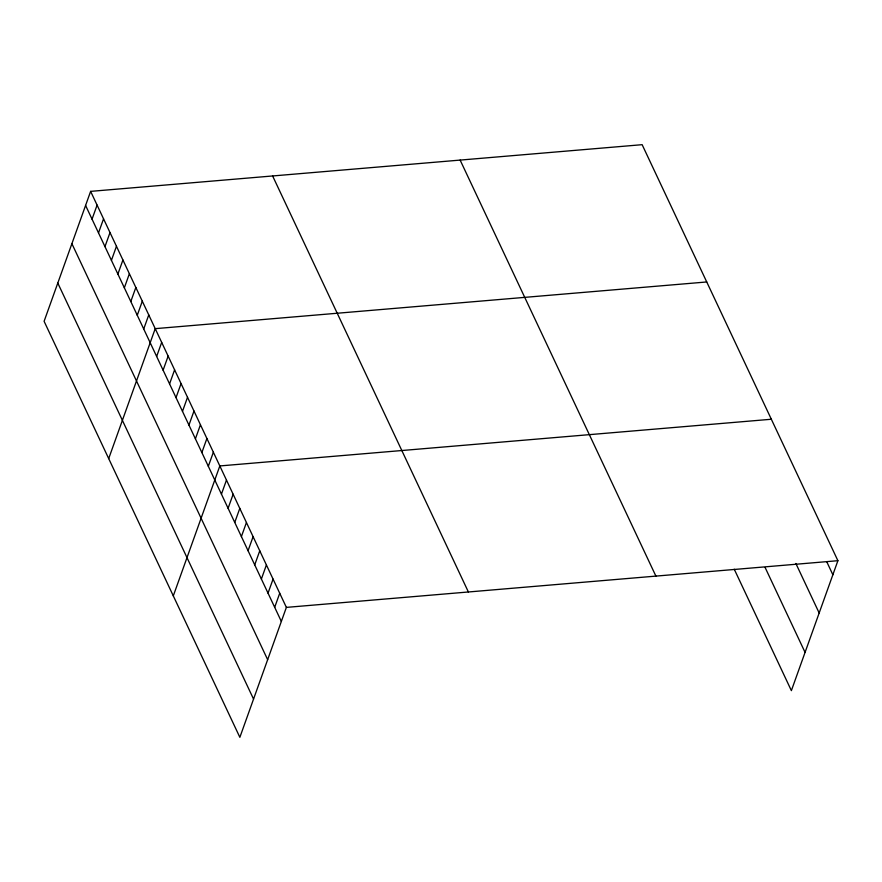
<?xml version="1.0" encoding="UTF-8"?>
<svg xmlns="http://www.w3.org/2000/svg" width="882" height="882" viewBox="0 0 882 882"><rect width="100%" height="100%" fill="white"/><g stroke="black" fill="none" stroke-linecap="round" stroke-linejoin="round"><path stroke-width="1.32" d="M90.626 191.372L44.1 321.302L239.86 737.319L286.374 607.389L90.626 191.372L642.14 144.681L837.9 560.698L791.375 690.628L734.254 569.221M92.048 219.177L97.086 205.109M98.508 232.903L103.547 218.835M104.969 246.629L110.007 232.561M111.43 260.355L116.457 246.287M117.89 274.082L122.918 260.014M124.34 287.819L129.378 273.751M130.801 301.545L135.839 287.477M137.261 315.271L142.3 301.203M143.722 328.997L148.76 314.929M108.695 458.596L155.221 328.655L706.747 281.964M156.643 356.46L161.682 342.392M163.104 370.186L168.142 356.119M169.565 383.913L174.603 369.845M176.025 397.639L181.064 383.571M182.486 411.365L187.524 397.297M188.946 425.102L193.985 411.034M195.407 438.828L200.446 424.76M201.868 452.554L206.906 438.486M208.328 466.28L213.367 452.212M173.302 595.879L219.827 465.939L771.342 419.248M221.437 494.152L226.476 480.084M228.096 508.297L233.135 494.229M234.755 522.442L239.794 508.374M241.403 536.587L246.442 522.519M248.062 550.732L253.101 536.664M254.722 564.877L259.76 550.809M261.381 579.022L266.408 564.954M268.029 593.167L273.067 579.099M274.688 607.312L279.726 593.244M286.374 607.389L837.9 560.698M826.765 561.79L832.862 574.766M795.873 563.488L819.169 613.001M765.135 567.523L805.068 652.393M460.139 160.094L655.899 576.1M272.626 175.97L468.386 591.976M85.587 205.44L281.347 621.457M71.894 243.675L267.654 659.692M57.793 283.067L253.553 699.084"/></g></svg>
